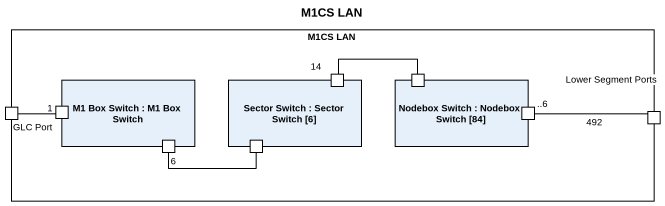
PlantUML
@startuml
title M1CS LAN
rectangle "M1CS LAN" as M1CS_LAN {
  rectangle "M1 Box Switch : M1 Box Switch" as M1_Box_Switch {
    port "1" as p1
    port "6" as p6_2
  }
  rectangle "Sector Switch : Sector Switch [6]" as Sector_Switch {
    port "14" as p14
    port " " as port2
  }
  rectangle "Nodebox Switch : Nodebox Switch [84]" as Nodebox_Switch {
    port " " as port1
    port "..6" as p6
  }
  port "GLC Port" as GLC_Port
  port "Lower Segment Ports" as Lower_Segment_Ports
}
port1 -left- p14
GLC_Port -right- p1
Lower_Segment_Ports "492" -left- p6
port2 -left- p6_2
@enduml
